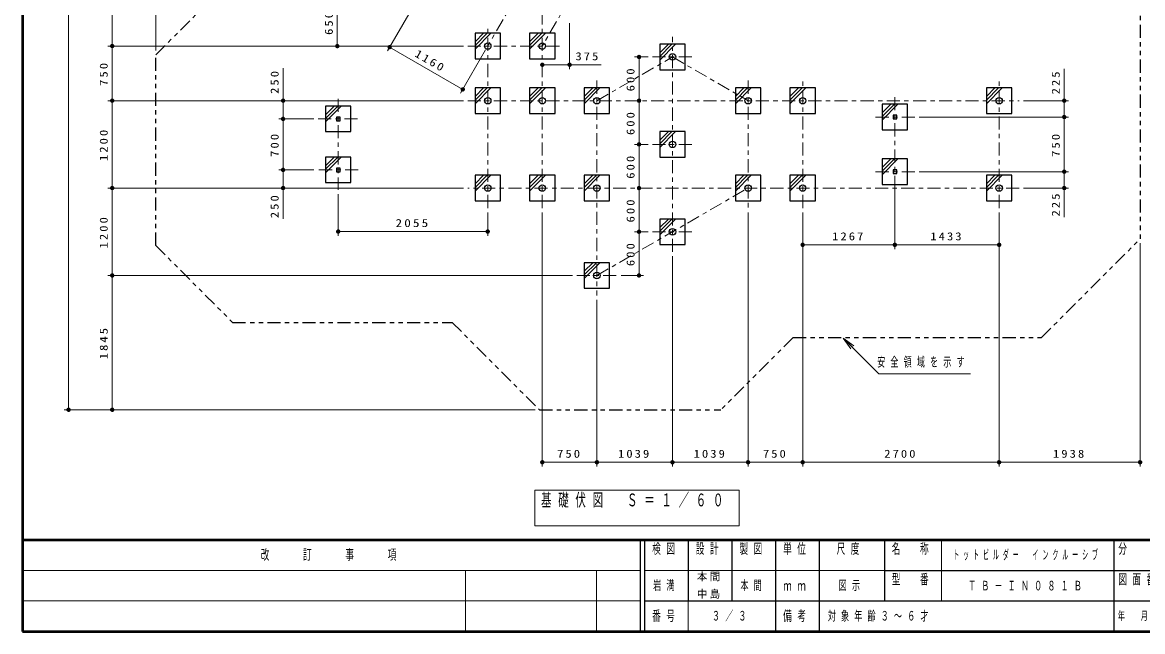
# Model space of a CAD drawing. Units: millimetres on the paper, scale 1:60. Extents: x -385 to 76, y -594 to 267.
# Drawn here: x -385 to -128.4, y -594 to -454.6 of the extents above; entities that cross this region are included whole.
import ezdxf

# ---------------------------------------------------------------- set-up
doc = ezdxf.new("R2010")
doc.units = ezdxf.units.MM
doc.linetypes.add('USER2', pattern=[6, 3, -1, 1, -1])
doc.linetypes.add('USER3', pattern=[8, 3, -1, 1, -1, 1, -1])
doc.layers.add('1_60', color=7, linetype='Continuous', lineweight=25)
doc.layers.add('NAKAMURA図枠', color=7, linetype='Continuous', lineweight=13)
doc.layers.add('図面情報', color=7, linetype='Continuous')
doc.styles.add('ＭＳ ゴシック', font='')
doc.styles.get('ＭＳ ゴシック').set_extended_font_data('MS Gothic')

# ---------------------------------------------------------------- blocks, each defined once
blk = doc.blocks.new('filled_dot')
at = {"color": 0, "linetype": 'Continuous', "lineweight": -2, "const_width": 1.25}
blk.add_lwpolyline([(-0.625, 0, 1), (0.625, 0, 1)], format="xyb", close=True, dxfattribs=at)

msp = doc.modelspace()

# ---------------------------------------------------------------- linework, layer by layer
at = {"layer": '1_60', "lineweight": 13}
for p, q in [((-354.432, -460.975), (-354.432, -331.646)), ((-374.432, -543.231), (-374.432, -352.646)), ((-364.432, -459.988), (-364.432, -408.763)), ((-288.551, -438.893), (-301.372, -461.1)), ((-312.865, -459.988), (-312.865, -449.163)), ((-259.656, -454.747), (-259.656, -465.271)), ((-281.323, -459.042), (-279.353, -457.072)), ((-281.323, -459.867), (-278.528, -457.072)), ((-281.323, -460.692), (-277.703, -457.072)), ((-268.823, -459.042), (-266.853, -457.072)), ((-268.823, -459.867), (-266.028, -457.072)), ((-268.823, -460.692), (-265.203, -457.072)), ((-283.989, -459.988), (-365.432, -459.988)), ((-364.432, -472.488), (-364.432, -459.988)), ((-284.129, -469.901), (-300.872, -460.234)), ((-278.906, -460.855), (-284.629, -470.767)), ((-239.002, -461.542), (-237.032, -459.572)), ((-239.002, -462.367), (-236.207, -459.572)), ((-239.002, -463.192), (-235.382, -459.572)), ((-252.457, -464.271), (-265.906, -464.271)), ((-241.669, -462.488), (-244.752, -462.488)), ((-243.752, -472.488), (-243.752, -462.488)), ((-325.283, -476.655), (-325.283, -465.068)), ((-146.348, -465.185), (-146.348, -476.238)), ((-281.323, -471.542), (-279.353, -469.572)), ((-281.323, -472.367), (-278.528, -469.572)), ((-281.323, -473.192), (-277.703, -469.572)), ((-268.823, -471.542), (-266.853, -469.572)), ((-268.823, -472.367), (-266.028, -469.572)), ((-268.823, -473.192), (-265.203, -469.572)), ((-256.323, -471.542), (-254.353, -469.572)), ((-256.323, -472.367), (-253.528, -469.572)), ((-256.323, -473.192), (-252.703, -469.572)), ((-221.682, -471.542), (-219.712, -469.572)), ((-221.682, -472.367), (-218.887, -469.572)), ((-221.682, -473.192), (-218.062, -469.572)), ((-209.182, -471.542), (-207.212, -469.572)), ((-209.182, -472.367), (-206.387, -469.572)), ((-209.182, -473.192), (-205.562, -469.572)), ((-164.182, -471.542), (-162.212, -469.572)), ((-164.182, -472.367), (-161.387, -469.572)), ((-164.182, -473.192), (-160.562, -469.572)), ((-283.989, -472.488), (-365.432, -472.488)), ((-364.432, -492.488), (-364.432, -472.488)), ((-315.578, -475.708), (-313.608, -473.738)), ((-315.578, -476.533), (-312.783, -473.738)), ((-315.578, -477.358), (-311.958, -473.738)), ((-243.752, -482.488), (-243.752, -472.488)), ((-188.06, -475.292), (-186.09, -473.322)), ((-188.06, -476.117), (-185.265, -473.322)), ((-188.06, -476.942), (-184.44, -473.322)), ((-155.682, -472.488), (-145.348, -472.488)), ((-318.244, -476.655), (-326.283, -476.655)), ((-325.283, -488.322), (-325.283, -476.655)), ((-179.56, -476.238), (-145.348, -476.238)), ((-146.348, -476.238), (-146.348, -488.738)), ((-239.002, -481.542), (-237.032, -479.572)), ((-239.002, -482.367), (-236.207, -479.572)), ((-239.002, -483.192), (-235.382, -479.572)), ((-241.669, -482.488), (-244.752, -482.488)), ((-243.752, -492.488), (-243.752, -482.488)), ((-315.578, -487.375), (-313.608, -485.405)), ((-315.578, -488.2), (-312.783, -485.405)), ((-315.578, -489.025), (-311.958, -485.405)), ((-188.06, -487.792), (-186.09, -485.822)), ((-188.06, -488.617), (-185.265, -485.822)), ((-188.06, -489.442), (-184.44, -485.822)), ((-318.244, -488.322), (-326.283, -488.322)), ((-325.283, -499.525), (-325.283, -488.322)), ((-281.323, -491.542), (-279.353, -489.572)), ((-281.323, -492.367), (-278.528, -489.572)), ((-281.323, -493.192), (-277.703, -489.572)), ((-268.823, -491.542), (-266.853, -489.572)), ((-268.823, -492.367), (-266.028, -489.572)), ((-268.823, -493.192), (-265.203, -489.572)), ((-256.323, -491.542), (-254.353, -489.572)), ((-256.323, -492.367), (-253.528, -489.572)), ((-256.323, -493.192), (-252.703, -489.572)), ((-221.682, -491.542), (-219.712, -489.572)), ((-221.682, -492.367), (-218.887, -489.572)), ((-221.682, -493.192), (-218.062, -489.572)), ((-209.182, -491.542), (-207.212, -489.572)), ((-209.182, -492.367), (-206.387, -489.572)), ((-209.182, -493.192), (-205.562, -489.572)), ((-179.56, -488.738), (-145.348, -488.738)), ((-164.182, -491.542), (-162.212, -489.572)), ((-164.182, -492.367), (-161.387, -489.572)), ((-164.182, -493.192), (-160.562, -489.572)), ((-146.348, -488.738), (-146.348, -499.127)), ((-283.989, -492.488), (-365.432, -492.488)), ((-364.432, -512.488), (-364.432, -492.488)), ((-243.752, -502.488), (-243.752, -492.488)), ((-185.143, -492.397), (-185.143, -506.478)), ((-155.682, -492.488), (-145.348, -492.488)), ((-312.661, -493.905), (-312.661, -503.438)), ((-278.406, -498.072), (-278.406, -503.438)), ((-265.906, -498.072), (-265.906, -556.243)), ((-239.002, -501.542), (-237.032, -499.572)), ((-239.002, -502.367), (-236.207, -499.572)), ((-239.002, -503.192), (-235.382, -499.572)), ((-218.765, -498.072), (-218.765, -556.243)), ((-206.265, -498.072), (-206.265, -556.243)), ((-161.265, -498.072), (-161.265, -506.478)), ((-278.406, -502.438), (-312.661, -502.438)), ((-241.669, -502.488), (-244.752, -502.488)), ((-243.752, -512.488), (-243.752, -502.488)), ((-185.143, -505.478), (-206.265, -505.478)), ((-161.265, -505.478), (-185.143, -505.478)), ((-128.965, -505.124), (-128.965, -556.243)), ((-161.265, -506.478), (-161.265, -556.243)), ((-256.323, -511.542), (-254.353, -509.572)), ((-256.323, -512.367), (-253.528, -509.572)), ((-256.323, -513.192), (-252.703, -509.572)), ((-236.086, -508.072), (-236.086, -556.243)), ((-258.989, -512.488), (-365.432, -512.488)), ((-364.432, -543.231), (-364.432, -512.488)), ((-247.823, -512.488), (-242.752, -512.488)), ((-253.406, -518.072), (-253.406, -556.243)), ((-195.228, -529.288), (-196.995, -526.814)), ((-196.995, -526.814), (-194.52, -528.581)), ((-196.995, -526.814), (-194.874, -528.935)), ((-267.575, -543.231), (-375.432, -543.231)), ((-253.406, -555.243), (-265.906, -555.243)), ((-236.086, -555.243), (-253.406, -555.243)), ((-218.765, -555.243), (-236.086, -555.243)), ((-206.265, -555.243), (-218.765, -555.243)), ((-161.265, -555.243), (-206.265, -555.243)), ((-128.965, -555.243), (-161.265, -555.243)), ((-267.599, -561.664), (-267.599, -569.798)), ((-220.799, -561.664), (-267.599, -561.664)), ((-220.799, -569.798), (-220.799, -561.664)), ((-267.599, -569.798), (-220.799, -569.798))]:
    msp.add_line(p, q, dxfattribs=at)
at = {"layer": '1_60', "color": 2, "linetype": 'USER3'}
for p, q in [((-128.965, -383.094), (-128.965, -504.124)), ((-354.432, -461.975), (-336.859, -444.402)), ((-354.432, -505.657), (-354.432, -461.975)), ((-151.539, -526.698), (-128.965, -504.124)), ((-354.432, -505.657), (-336.859, -523.231)), ((-336.859, -523.231), (-286.575, -523.231)), ((-286.575, -523.231), (-266.575, -543.231)), ((-208.455, -526.698), (-224.988, -543.231)), ((-208.455, -526.698), (-151.539, -526.698)), ((-266.575, -543.231), (-224.988, -543.231))]:
    msp.add_line(p, q, dxfattribs=at)
at = {"layer": '1_60', "linetype": 'USER2', "lineweight": 13}
for p, q in [((-265.906, -497.072), (-265.906, -433.755)), ((-265.906, -438.338), (-278.406, -459.988)), ((-259.656, -449.163), (-265.906, -459.988)), ((-278.406, -497.072), (-278.406, -455.405)), ((-236.086, -507.072), (-236.086, -457.905)), ((-282.989, -459.988), (-261.323, -459.988)), ((-253.406, -472.488), (-236.086, -462.488)), ((-240.669, -462.488), (-231.502, -462.488)), ((-236.086, -462.488), (-218.765, -472.488)), ((-253.406, -467.905), (-253.406, -517.072)), ((-218.765, -467.905), (-218.765, -497.072)), ((-206.265, -497.072), (-206.265, -467.905)), ((-161.265, -497.072), (-161.265, -467.905)), ((-312.661, -472.072), (-312.661, -492.905)), ((-185.143, -471.655), (-185.143, -493.322)), ((-282.989, -472.488), (-156.682, -472.488)), ((-317.244, -476.655), (-308.078, -476.655)), ((-180.56, -476.238), (-189.727, -476.238)), ((-240.669, -482.488), (-231.502, -482.488)), ((-308.078, -488.322), (-317.244, -488.322)), ((-180.56, -488.738), (-189.727, -488.738)), ((-156.682, -492.488), (-282.989, -492.488)), ((-253.406, -512.488), (-218.765, -492.488)), ((-240.669, -502.488), (-231.502, -502.488)), ((-257.989, -512.488), (-248.823, -512.488))]:
    msp.add_line(p, q, dxfattribs=at)
at = {"layer": '1_60'}
for p, q in [((-281.323, -457.072), (-281.323, -462.905)), ((-275.489, -457.072), (-281.323, -457.072)), ((-275.489, -462.905), (-275.489, -457.072)), ((-268.823, -457.072), (-268.823, -462.905)), ((-262.989, -457.072), (-268.823, -457.072)), ((-262.989, -462.905), (-262.989, -457.072)), ((-239.002, -459.572), (-239.002, -465.405)), ((-233.169, -459.572), (-239.002, -459.572)), ((-233.169, -465.405), (-233.169, -459.572)), ((-281.323, -462.905), (-275.489, -462.905)), ((-268.823, -462.905), (-262.989, -462.905)), ((-239.002, -465.405), (-233.169, -465.405)), ((-281.323, -469.572), (-281.323, -475.405)), ((-275.489, -469.572), (-281.323, -469.572)), ((-275.489, -475.405), (-275.489, -469.572)), ((-268.823, -469.572), (-268.823, -475.405)), ((-262.989, -469.572), (-268.823, -469.572)), ((-262.989, -475.405), (-262.989, -469.572)), ((-256.323, -469.572), (-256.323, -475.405)), ((-250.489, -469.572), (-256.323, -469.572)), ((-250.489, -475.405), (-250.489, -469.572)), ((-221.682, -469.572), (-221.682, -475.405)), ((-215.848, -469.572), (-221.682, -469.572)), ((-215.848, -475.405), (-215.848, -469.572)), ((-209.182, -469.572), (-209.182, -475.405)), ((-203.348, -469.572), (-209.182, -469.572)), ((-203.348, -475.405), (-203.348, -469.572)), ((-164.182, -469.572), (-164.182, -475.405)), ((-158.348, -469.572), (-164.182, -469.572)), ((-158.348, -475.405), (-158.348, -469.572)), ((-315.578, -473.738), (-315.578, -479.572)), ((-309.744, -473.738), (-315.578, -473.738)), ((-309.744, -479.572), (-309.744, -473.738)), ((-188.06, -473.322), (-188.06, -479.155)), ((-182.227, -473.322), (-188.06, -473.322)), ((-182.227, -479.155), (-182.227, -473.322)), ((-281.323, -475.405), (-275.489, -475.405)), ((-268.823, -475.405), (-262.989, -475.405)), ((-256.323, -475.405), (-250.489, -475.405)), ((-221.682, -475.405), (-215.848, -475.405)), ((-209.182, -475.405), (-203.348, -475.405)), ((-185.56, -475.822), (-185.56, -476.655)), ((-184.727, -475.822), (-185.56, -475.822)), ((-185.56, -476.655), (-184.727, -476.655)), ((-184.727, -476.655), (-184.727, -475.822)), ((-164.182, -475.405), (-158.348, -475.405)), ((-315.578, -479.572), (-309.744, -479.572)), ((-239.002, -479.572), (-239.002, -485.405)), ((-233.169, -479.572), (-239.002, -479.572)), ((-233.169, -485.405), (-233.169, -479.572)), ((-188.06, -479.155), (-182.227, -479.155)), ((-315.578, -485.405), (-315.578, -491.239)), ((-309.744, -485.405), (-315.578, -485.405)), ((-309.744, -491.239), (-309.744, -485.405)), ((-239.002, -485.405), (-233.169, -485.405)), ((-188.06, -485.822), (-188.06, -491.655)), ((-182.227, -485.822), (-188.06, -485.822)), ((-182.227, -491.655), (-182.227, -485.822)), ((-281.323, -489.572), (-281.323, -495.405)), ((-275.489, -489.572), (-281.323, -489.572)), ((-275.489, -495.405), (-275.489, -489.572)), ((-268.823, -489.572), (-268.823, -495.405)), ((-262.989, -489.572), (-268.823, -489.572)), ((-262.989, -495.405), (-262.989, -489.572)), ((-256.323, -489.572), (-256.323, -495.405)), ((-250.489, -489.572), (-256.323, -489.572)), ((-250.489, -495.405), (-250.489, -489.572)), ((-221.682, -489.572), (-221.682, -495.405)), ((-215.848, -489.572), (-221.682, -489.572)), ((-215.848, -495.405), (-215.848, -489.572)), ((-209.182, -489.572), (-209.182, -495.405)), ((-203.348, -489.572), (-209.182, -489.572)), ((-203.348, -495.405), (-203.348, -489.572)), ((-185.56, -488.322), (-185.56, -489.155)), ((-184.727, -488.322), (-185.56, -488.322)), ((-185.56, -489.155), (-184.727, -489.155)), ((-184.727, -489.155), (-184.727, -488.322)), ((-164.182, -489.572), (-164.182, -495.405)), ((-158.348, -489.572), (-164.182, -489.572)), ((-158.348, -495.405), (-158.348, -489.572)), ((-315.578, -491.239), (-309.744, -491.239)), ((-188.06, -491.655), (-182.227, -491.655)), ((-281.323, -495.405), (-275.489, -495.405)), ((-268.823, -495.405), (-262.989, -495.405)), ((-256.323, -495.405), (-250.489, -495.405)), ((-221.682, -495.405), (-215.848, -495.405)), ((-209.182, -495.405), (-203.348, -495.405)), ((-164.182, -495.405), (-158.348, -495.405)), ((-239.002, -499.572), (-239.002, -505.405)), ((-233.169, -499.572), (-239.002, -499.572)), ((-233.169, -505.405), (-233.169, -499.572)), ((-239.002, -505.405), (-233.169, -505.405)), ((-256.323, -509.572), (-256.323, -515.405)), ((-250.489, -509.572), (-256.323, -509.572)), ((-250.489, -515.405), (-250.489, -509.572)), ((-256.323, -515.405), (-250.489, -515.405))]:
    msp.add_line(p, q, dxfattribs=at)
for points in [[(-313.078, -477.072), (-312.244, -477.072), (-312.244, -476.238), (-313.078, -476.238)], [(-313.078, -488.738), (-312.244, -488.738), (-312.244, -487.905), (-313.078, -487.905)]]:
    msp.add_lwpolyline(points, close=True, dxfattribs=at)
at = {"layer": '1_60', "lineweight": 13}
msp.add_lwpolyline([(-196.995, -526.814), (-188.786, -535.023), (-167.786, -535.023)], dxfattribs=at)
at = {"layer": '1_60'}
for centre in [(-278.406, -459.988), (-265.906, -459.988), (-236.086, -462.488), (-278.406, -472.488), (-265.906, -472.488), (-253.406, -472.488), (-218.765, -472.488), (-206.265, -472.488), (-161.265, -472.488), (-236.086, -482.488), (-278.406, -492.488), (-265.906, -492.488), (-253.406, -492.488), (-218.765, -492.488), (-206.265, -492.488), (-161.265, -492.488), (-236.086, -502.488), (-253.406, -512.488)]:
    msp.add_circle(centre, 0.743, dxfattribs=at)
at = {"layer": 'NAKAMURA図枠', "lineweight": 50}
for p, q in [((-385, -327), (-385, -594)), ((-385, -573), (0, -573)), ((-385, -594), (0, -594))]:
    msp.add_line(p, q, dxfattribs=at)
at = {"layer": 'NAKAMURA図枠', "color": 211, "lineweight": 25}
for p, q in [((-243.5, -573), (-243.5, -594)), ((-242.5, -573), (-242.5, -594)), ((-232.5, -573), (-232.5, -587)), ((-222.5, -573), (-222.5, -587)), ((-212.5, -573), (-212.5, -594)), ((-202.5, -573), (-202.5, -587)), ((-187.5, -573), (-187.5, -587)), ((-135, -573), (-135, -594)), ((-187.5, -580), (-70, -580)), ((-242.5, -587), (0, -587))]:
    msp.add_line(p, q, dxfattribs=at)
at = {"layer": 'NAKAMURA図枠'}
for p, q in [((-174.5, -573), (-174.5, -587)), ((-385, -580), (-243.5, -580)), ((-283.5, -580), (-283.5, -594)), ((-253.5, -580), (-253.5, -594)), ((-242.5, -580), (-187.5, -580)), ((-385, -587), (-243.5, -587)), ((-232.5, -587), (-232.5, -594))]:
    msp.add_line(p, q, dxfattribs=at)
at = {"layer": 'NAKAMURA図枠', "lineweight": 25}
msp.add_line((-202.5, -587), (-202.5, -594), dxfattribs=at)

# ---------------------------------------------------------------- block references
at = {"layer": '1_60', "lineweight": 13, "xscale": 0.4, "yscale": 0.4}
for p, rotation in [((-364.432, -459.988), 270), ((-364.432, -459.988), 90), ((-312.865, -459.988), 90), ((-300.872, -460.234), 330), ((-259.656, -464.271), 180), ((-243.752, -462.488), 270), ((-284.129, -469.901), 150), ((-364.432, -472.488), 270), ((-364.432, -472.488), 90), ((-325.283, -472.488), 270), ((-243.752, -472.488), 270), ((-243.752, -472.488), 90), ((-146.348, -472.488), 270), ((-325.283, -476.655), 270), ((-325.283, -476.655), 90), ((-146.348, -476.238), 270), ((-146.348, -476.238), 90), ((-243.752, -482.488), 270), ((-243.752, -482.488), 90), ((-325.283, -488.322), 270), ((-325.283, -488.322), 90), ((-146.348, -488.738), 90), ((-146.348, -488.738), 270), ((-364.432, -492.488), 90), ((-364.432, -492.488), 270), ((-325.283, -492.488), 90), ((-243.752, -492.488), 270), ((-243.752, -492.488), 90), ((-146.348, -492.488), 90), ((-278.406, -502.438), 180), ((-243.752, -502.488), 270), ((-243.752, -502.488), 90), ((-185.143, -505.478), 180), ((-161.265, -505.478), 180), ((-364.432, -512.488), 90), ((-364.432, -512.488), 270), ((-243.752, -512.488), 90), ((-374.432, -543.231), 90), ((-364.432, -543.231), 90), ((-253.406, -555.243), 180), ((-236.086, -555.243), 180), ((-218.765, -555.243), 180), ((-206.265, -555.243), 180), ((-161.265, -555.243), 180), ((-128.965, -555.243), 180)]:
    msp.add_blockref('filled_dot', p, dxfattribs=dict(at, rotation=rotation))
for p in [(-265.906, -464.271), (-312.661, -502.438), (-206.265, -505.478), (-185.143, -505.478), (-265.906, -555.243), (-253.406, -555.243), (-236.086, -555.243), (-218.765, -555.243), (-206.265, -555.243), (-161.265, -555.243)]:
    msp.add_blockref('filled_dot', p, dxfattribs=at)

# ---------------------------------------------------------------- texts
at = {"layer": '1_60', "char_height": 1.833, "attachment_point": 8, "style": 'ＭＳ ゴシック'}
for s, insert, rotation in [('\\T1.33;\\W1.15;650', (-313.865, -454.576), 90), ('\\T1.33;\\W1.15;1160', (-292, -464.201), 330), ('\\T1.33;\\W1.15;750', (-365.432, -466.238), 90), ('\\T1.33;\\W1.15;250', (-326.283, -468.078), 90), ('\\T1.33;\\W1.15;600', (-244.752, -467.488), 90), ('\\T1.33;\\W1.15;225', (-147.348, -468.185), 90), ('\\T1.33;\\W1.15;600', (-244.752, -477.488), 90), ('\\T1.33;\\W1.15;1200', (-365.432, -482.488), 90), ('\\T1.33;\\W1.15;700', (-326.283, -482.488), 90), ('\\T1.33;\\W1.15;750', (-147.348, -482.488), 90), ('\\T1.33;\\W1.15;600', (-244.752, -487.488), 90), ('\\T1.33;\\W1.15;250', (-326.283, -496.514), 90), ('\\T1.33;\\W1.15;225', (-147.348, -496.127), 90), ('\\T1.33;\\W1.15;600', (-244.752, -497.488), 90), ('\\T1.33;\\W1.15;1200', (-365.432, -502.488), 90), ('\\T1.33;\\W1.15;600', (-244.752, -507.488), 90), ('\\T1.33;\\W1.15;1845', (-365.432, -527.86), 90)]:
    msp.add_mtext(s, dxfattribs=dict(at, insert=insert, rotation=rotation))
at = {"layer": '1_60', "style": 'ＭＳ ゴシック'}
for s, insert, char_height, attachment_point in [('\\T1.33;\\W1.15;375', (-255.457, -463.271), 1.833, 8), ('\\T1.33;\\W1.2;2055', (-295.534, -501.438), 1.833, 8), ('\\T1.33;\\W1.15;1267', (-195.704, -504.478), 1.833, 8), ('\\T1.33;\\W1.15;1433', (-173.204, -504.478), 1.833, 8), ('\\T1.64;\\W0.6;安全領域を示す', (-189.203, -532.373), 2.199, 4), ('\\T1.33;\\W1.15;750', (-259.656, -554.243), 1.833, 8), ('\\T1.33;\\W1.15;1039', (-244.746, -554.243), 1.833, 8), ('\\T1.33;\\W1.15;1039', (-227.425, -554.243), 1.833, 8), ('\\T1.33;\\W1.15;750', (-212.515, -554.243), 1.833, 8), ('\\T1.33;\\W1.15;2700', (-183.765, -554.243), 1.833, 8), ('\\T1.33;\\W1.15;1938', (-145.115, -554.243), 1.833, 8), ('\\T1.64;\\W0.6;基礎伏図\u3000Ｓ＝１／６０', (-266.199, -562.398), 2.933, 1)]:
    msp.add_mtext(s, dxfattribs=dict(at, insert=insert, char_height=char_height, attachment_point=attachment_point))
at = {"layer": 'NAKAMURA図枠', "color": 4, "style": 'ＭＳ ゴシック'}
for s, insert, char_height, attachment_point in [('\\T1.64;\\W0.6;検図', (-237.5, -573.833), 2.346, 2), ('\\T1.64;\\W0.6;設計', (-227.5, -573.833), 2.346, 2), ('\\T1.64;\\W0.6;製図', (-217.5, -573.833), 2.346, 2), ('\\T1.64;\\W0.6;単位', (-207.5, -573.833), 2.346, 2), ('\\T1.64;\\W0.6;尺度', (-195.25, -573.833), 2.346, 2), ('\\T1.64;\\W0.6;名\u3000称', (-181, -573.833), 2.346, 2), ('\\T1.64;\\W0.6;分\u3000\u3000類', (-127.5, -573.833), 2.346, 2), ('\\T1.64;\\W0.6;改\u3000\u3000訂\u3000\u3000事\u3000\u3000項', (-314.25, -576.5), 2.346, 5), ('\\T1.64;\\W0.6;型\u3000番', (-181, -580.833), 2.346, 2), ('\\T1.64;\\W0.6;図面番号', (-127.5, -580.833), 2.346, 2), ('\\T1.64;\\W0.6;ｍｍ', (-207.5, -583.5), 2.346, 5), ('\\T1.64;\\W0.6;番号', (-237.5, -590.5), 2.346, 5), ('\\T1.64;\\W0.6;備考', (-207.5, -590.5), 2.346, 5), ('\\T1.64;\\W0.6;年\u3000月\u3000日', (-127.5, -590.5), 1.906, 5)]:
    msp.add_mtext(s, dxfattribs=dict(at, insert=insert, char_height=char_height, attachment_point=attachment_point))
at = {"layer": '図面情報', "style": 'ＭＳ ゴシック'}
for s, insert, char_height, attachment_point in [('\\T1.64;\\W0.45;トットビルダー\u3000インクルーシブ', (-154.75, -576.5), 2.199, 5), ('\\T1.64;\\W0.6;岩満', (-237.5, -583.5), 2.199, 5), ('\\T1.23;本間', (-230.5, -581.5), 1.76, 4), ('\\T1.64;\\W0.6;本間', (-217.5, -583.5), 2.199, 5), ('\\T1.64;\\W0.6;図示', (-198, -583.5), 2.199, 4), ('\\T1.64;\\W0.6;ＴＢ－ＩＮ０８１Ｂ', (-154.75, -583.5), 2.199, 5), ('\\T1.23;中島', (-230.5, -585.5), 1.76, 4), ('\\T1.64;\\W0.6;３／３', (-222.5, -590.5), 2.199, 5), ('\\T1.64;\\W0.6;対象年齢３～６才', (-200.5, -590.5), 2.199, 4)]:
    msp.add_mtext(s, dxfattribs=dict(at, insert=insert, char_height=char_height, attachment_point=attachment_point))

doc.saveas('drawing.dxf')
